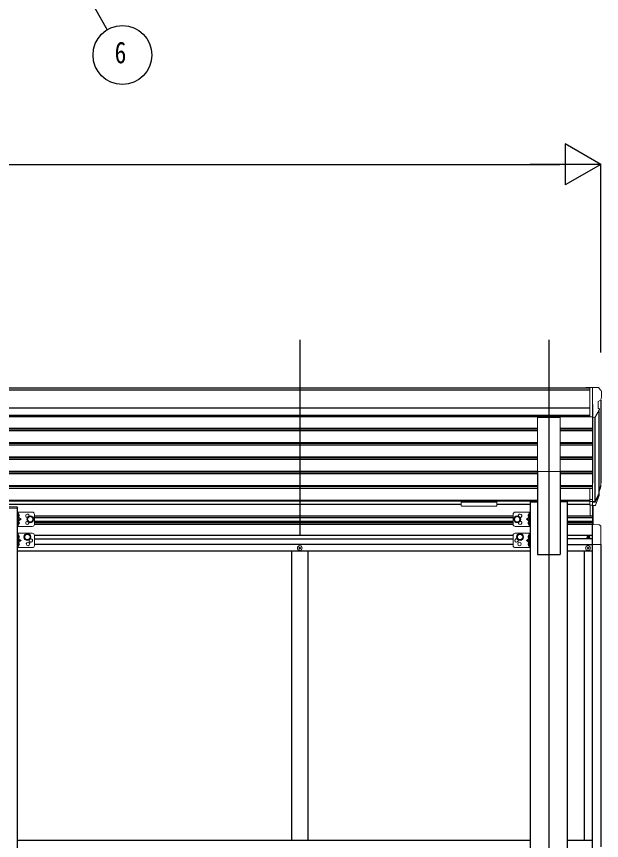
# Model space of a CAD drawing. Units: millimetres, scale not verified. Extents: x -10512 to 10512, y -7425 to 7425.
# Drawn here: x -625 to 806, y -2562 to -547 of the extents above; entities that cross this region are included whole.
import ezdxf
from ezdxf.enums import TextEntityAlignment as Align

# ---------------------------------------------------------------- set-up
doc = ezdxf.new("R2010")
doc.units = ezdxf.units.MM
doc.header["$LTSCALE"] = 30
for name, color, linetype in [('0-3_YKK_12', 2, 'Continuous'), ('0-5_YKK_A1', 4, 'Continuous'), ('0-6_YKK_D', 6, 'Continuous')]:
    doc.layers.add(name, color=color, linetype=linetype)
doc.layers.add('0-4_YKK_13', color=4, linetype='Continuous', lineweight=18)
doc.styles.add('ＭＳ ゴシック', font='')
doc.styles.get('ＭＳ ゴシック').set_extended_font_data('MS Gothic')

msp = doc.modelspace()

# ---------------------------------------------------------------- linework, layer by layer
at = {"layer": '0-3_YKK_12'}
for p, q in [((68.13, -1338.1), (68.13, -1815.61)), ((677.13, -1338.1), (677.13, -4512.5))]:
    msp.add_line(p, q, dxfattribs=at)
at = {"layer": '0-4_YKK_13'}
for p, q in [((777.63, -1454.48), (767.63, -1454.57)), ((767.63, -1456.09), (767.63, -1454.57)), ((777.63, -1526.47), (777.63, -1454.48)), ((796.13, -1454.48), (777.63, -1454.48)), ((784.13, -1527.47), (784.13, -1454.48)), ((796.13, -1454.48), (798.46, -1454.62)), ((799.22, -1455.05), (803.28, -1460.86)), ((806.13, -1463.85), (806.13, -1464.48)), ((798.13, -1489), (798.13, -1505.27)), ((803.59, -1485.67), (798.28, -1488.74)), ((791.75, -1525.65), (800.75, -1510.06)), ((649.63, -1659.93), (649.63, -1528.13)), ((649.63, -1528.13), (704.63, -1528.13)), ((704.63, -1659.93), (704.63, -1528.13)), ((777.63, -1526.47), (784.13, -1526.47)), ((784.13, -1527.47), (789.34, -1527.15)), ((649.63, -1659.93), (704.63, -1659.93)), ((784.13, -1688.21), (784.13, -1742.98)), ((777.63, -1700.88), (777.63, -1742.24)), ((802.43, -1701.02), (799.16, -1708.08)), ((803.03, -1702.39), (799.16, -1710.34)), ((465.13, -1732.12), (548.13, -1732.12)), ((777.63, -1728.34), (784.13, -1728.34)), ((790.56, -1732.56), (798.32, -1717.15)), ((799.76, -1717.51), (791.57, -1733.69)), ((800.38, -1718.07), (791.57, -1741.62)), ((800.72, -1713.67), (800.38, -1718.07)), ((-622.37, -1749.5), (-673.37, -1749.5)), ((-623.87, -1746.5), (-671.87, -1746.5)), ((-622.37, -1748), (-622.37, -1749.5)), ((463.13, -1732.79), (463.13, -1743.54)), ((463.13, -1732.98), (463.13, -1734.52)), ((465.13, -1734.3), (548.13, -1734.3)), ((465.13, -1744.21), (548.13, -1744.21)), ((550.13, -1732.79), (550.13, -1743.54)), ((777.63, -1733.22), (784.13, -1733.22)), ((777.63, -1742.24), (784.13, -1742.24)), ((778.63, -1768.48), (778.63, -1742.24)), ((784.13, -1733.24), (789.26, -1733.24)), ((784.13, -1735.04), (788.97, -1735.04)), ((784.13, -1742.98), (788.97, -1742.98)), ((784.13, -1788.98), (784.13, -1742.98)), ((785.63, -1789.06), (785.63, -1742.98)), ((-622.87, -1758.98), (-622.87, -1793.98)), ((-585.87, -1758.98), (-622.87, -1758.98)), ((-620.37, -1758.98), (-620.37, -1793.98)), ((-619.87, -1771.48), (-620.37, -1771.39)), ((-619.87, -1763.48), (-619.07, -1763.62)), ((-619.87, -1771.48), (-619.07, -1771.34)), ((-580.87, -1763.98), (-580.87, -1788.98)), ((589.93, -1763.98), (589.93, -1788.98)), ((594.93, -1758.98), (631.93, -1758.98)), ((628.93, -1763.48), (628.12, -1763.62)), ((628.93, -1771.48), (628.12, -1771.34)), ((628.93, -1771.48), (629.43, -1771.39)), ((629.43, -1758.98), (629.43, -1793.98)), ((631.93, -1758.98), (631.93, -1793.98)), ((-620.37, -1776.48), (-613.37, -1776.48)), ((-619.87, -1789.48), (-620.37, -1789.39)), ((-619.87, -1781.48), (-619.07, -1781.62)), ((-619.87, -1789.48), (-619.07, -1789.34)), ((629.43, -1776.48), (622.43, -1776.48)), ((628.93, -1781.48), (628.12, -1781.62)), ((628.93, -1789.48), (628.12, -1789.34)), ((628.93, -1789.48), (629.43, -1789.39)), ((784.13, -1788.98), (799.41, -1789.78)), ((784.13, -1788.98), (784.13, -1838.17)), ((-585.87, -1793.98), (-622.87, -1793.98)), ((-622.87, -1810.86), (-622.87, -1845.86)), ((-585.87, -1810.86), (-622.87, -1810.86)), ((-620.37, -1810.86), (-620.37, -1845.86)), ((594.93, -1793.98), (631.93, -1793.98)), ((594.93, -1810.86), (631.93, -1810.86)), ((629.43, -1810.86), (629.43, -1845.86)), ((631.93, -1810.86), (631.93, -1845.86)), ((804.63, -1795.28), (804.63, -1838.17)), ((-619.87, -1815.36), (-620.37, -1815.45)), ((-620.37, -1828.36), (-613.37, -1828.36)), ((-619.87, -1815.36), (-619.07, -1815.5)), ((-619.87, -1823.36), (-619.07, -1823.22)), ((-580.87, -1815.86), (-580.87, -1840.86)), ((589.93, -1815.86), (589.93, -1840.86)), ((629.43, -1828.36), (622.43, -1828.36)), ((628.93, -1815.36), (628.12, -1815.5)), ((628.93, -1823.36), (628.12, -1823.22)), ((628.93, -1815.36), (629.43, -1815.45)), ((772.9, -1820.27), (772.08, -1820.27)), ((775.36, -1819.45), (776.18, -1819.45)), ((-585.87, -1845.86), (-622.87, -1845.86)), ((-619.87, -1833.36), (-620.37, -1833.45)), ((-619.87, -1833.36), (-619.07, -1833.5)), ((-619.87, -1841.36), (-619.07, -1841.22)), ((66.63, -1846.36), (65.63, -1846.36)), ((69.63, -1847.36), (70.63, -1847.36)), ((594.93, -1845.86), (631.93, -1845.86)), ((628.93, -1833.36), (628.12, -1833.5)), ((628.93, -1841.36), (628.12, -1841.22)), ((628.93, -1833.36), (629.43, -1833.45)), ((771.63, -1847.36), (770.63, -1847.36)), ((774.63, -1846.36), (775.63, -1846.36)), ((804.63, -1838.17), (784.13, -1838.17))]:
    msp.add_line(p, q, dxfattribs=at)
for points in [[(463.13, -1732.79), (463.16, -1732.59), (463.25, -1732.45), (463.35, -1732.36), (463.45, -1732.3), (463.57, -1732.25), (463.86, -1732.19), (464.35, -1732.14), (464.89, -1732.12), (465.13, -1732.12)], [(548.13, -1732.12), (548.48, -1732.13), (549.01, -1732.15), (549.46, -1732.2), (549.76, -1732.28), (549.93, -1732.38), (550.05, -1732.52), (550.12, -1732.7), (550.13, -1732.79)], [(463.13, -1743.54), (463.16, -1743.74), (463.25, -1743.88), (463.35, -1743.97), (463.45, -1744.03), (463.57, -1744.08), (463.86, -1744.14), (464.35, -1744.19), (464.89, -1744.21), (465.13, -1744.21)], [(548.13, -1744.21), (548.48, -1744.2), (549.01, -1744.18), (549.46, -1744.13), (549.76, -1744.05), (549.93, -1743.95), (550.05, -1743.81), (550.12, -1743.63), (550.13, -1743.54)], [(-620.76, -1767.48), (-620.13, -1766.29), (-617.89, -1765.18)], [(-620.76, -1767.48), (-620.13, -1768.67), (-617.89, -1769.78)], [(-619.87, -1771.48), (-619.87, -1763.48), (-620.37, -1763.57), (-620.37, -1771.39)], [(-620.37, -1771.48), (-613.37, -1776.48), (-620.37, -1781.48)], [(629.43, -1771.48), (622.43, -1776.48), (629.43, -1781.48)], [(629.81, -1767.48), (629.18, -1766.29), (626.95, -1765.18)], [(629.81, -1767.48), (629.18, -1768.67), (626.95, -1769.78)], [(628.93, -1771.48), (628.93, -1763.48), (629.43, -1763.57), (629.43, -1771.39)], [(-620.76, -1785.48), (-620.13, -1784.29), (-617.89, -1783.18)], [(-620.76, -1785.48), (-620.13, -1786.67), (-617.89, -1787.78)], [(-619.87, -1789.48), (-619.87, -1781.48), (-620.37, -1781.57), (-620.37, -1789.39)], [(629.81, -1785.48), (629.18, -1784.29), (626.95, -1783.18)], [(629.81, -1785.48), (629.18, -1786.67), (626.95, -1787.78)], [(628.93, -1789.48), (628.93, -1781.48), (629.43, -1781.57), (629.43, -1789.39)], [(-620.76, -1819.36), (-620.13, -1818.17), (-617.89, -1817.06)], [(-620.76, -1819.36), (-620.13, -1820.55), (-617.89, -1821.66)], [(-619.87, -1815.36), (-619.87, -1823.36), (-620.37, -1823.27), (-620.37, -1815.45)], [(-620.37, -1823.36), (-613.37, -1828.36), (-620.37, -1833.36)], [(629.43, -1823.36), (622.43, -1828.36), (629.43, -1833.36)], [(629.81, -1819.36), (629.18, -1818.17), (626.95, -1817.06)], [(629.81, -1819.36), (629.18, -1820.55), (626.95, -1821.66)], [(628.93, -1815.36), (628.93, -1823.36), (629.43, -1823.27), (629.43, -1815.45)], [(772.08, -1820.27), (772.08, -1819.45), (772.9, -1819.45)], [(773.72, -1818.63), (773.72, -1817.81), (774.54, -1817.81), (774.54, -1818.63)], [(774.54, -1821.09), (774.54, -1821.91), (773.72, -1821.91), (773.72, -1821.09)], [(776.18, -1819.45), (776.18, -1820.27), (775.36, -1820.27)], [(-620.76, -1837.36), (-620.13, -1836.17), (-617.89, -1835.06)], [(-620.76, -1837.36), (-620.13, -1838.55), (-617.89, -1839.66)], [(-619.87, -1833.36), (-619.87, -1841.36), (-620.37, -1841.27), (-620.37, -1833.45)], [(65.63, -1846.36), (65.63, -1847.36), (66.63, -1847.36)], [(68.63, -1845.36), (68.63, -1844.36), (67.63, -1844.36), (67.63, -1845.36)], [(67.63, -1848.36), (67.63, -1849.36), (68.63, -1849.36), (68.63, -1848.36)], [(70.63, -1847.36), (70.63, -1846.36), (69.63, -1846.36)], [(629.81, -1837.36), (629.18, -1836.17), (626.95, -1835.06)], [(629.81, -1837.36), (629.18, -1838.55), (626.95, -1839.66)], [(628.93, -1833.36), (628.93, -1841.36), (629.43, -1841.27), (629.43, -1833.45)], [(770.63, -1847.36), (770.63, -1846.36), (771.63, -1846.36)], [(772.63, -1845.36), (772.63, -1844.36), (773.63, -1844.36), (773.63, -1845.36)], [(773.63, -1848.36), (773.63, -1849.36), (772.63, -1849.36), (772.63, -1848.36)], [(775.63, -1846.36), (775.63, -1847.36), (774.63, -1847.36)]]:
    msp.add_lwpolyline(points, dxfattribs=at)
for points in [[(-590.87, -1783.99), (-597.37, -1780.23), (-597.37, -1772.73), (-590.87, -1768.98), (-584.37, -1772.73), (-584.37, -1780.23)], [(599.93, -1783.99), (606.43, -1780.23), (606.43, -1772.73), (599.93, -1768.98), (593.43, -1772.73), (593.43, -1780.23)], [(-597.87, -1827.37), (-604.37, -1823.61), (-604.37, -1816.11), (-597.87, -1812.36), (-591.37, -1816.11), (-591.37, -1823.61)], [(606.93, -1827.37), (613.43, -1823.61), (613.43, -1816.11), (606.93, -1812.36), (600.43, -1816.11), (600.43, -1823.61)]]:
    msp.add_lwpolyline(points, close=True, dxfattribs=at)
for centre, radius in [((-590.87, -1776.48), 8.5), ((-590.87, -1776.48), 7.5), ((-590.87, -1776.48), 6.5), ((599.93, -1776.48), 8.5), ((599.93, -1776.48), 7.5), ((599.93, -1776.48), 6.5), ((-597.87, -1819.86), 8.5), ((-597.87, -1819.86), 7.5), ((606.93, -1819.86), 8.5), ((606.93, -1819.86), 7.5), ((-597.87, -1819.86), 6.5), ((-596.37, -1836.86), 4.25), ((606.93, -1819.86), 6.5), ((605.43, -1836.86), 4.25), ((774.13, -1819.86), 3.75), ((68.13, -1846.86), 5.9), ((773.13, -1846.86), 5.9)]:
    msp.add_circle(centre, radius, dxfattribs=at)
for centre, radius, start, end in [((798.4, -1455.62), 1, 35, 86.5), ((803.13, -1463.85), 3, 0, 87), ((604.13, -1464.48), 202, 355.05096, 0), ((798.43, -1489), 0.3, 120, 180), ((799.22, -1481.29), 6.18, 315.00103, 354.2965), ((798.43, -1505.27), 0.3, 180, 265.2833), ((798.16, -1508.56), 3, 330, 85.2833), ((789.15, -1524.15), 3, 273.5, 330), ((773.54, -1691.52), 30.41, 341.80266, 352.8448), ((774.94, -1693.28), 29.53, 342.01856, 353.49194), ((-623.87, -1748), 1.5, 0, 90), ((-619.23, -1764.51), 0.9, 32.05588, 80), ((-619.23, -1770.45), 0.9, 280, 327.94412), ((-623.97, -1767.48), 6.5, 327.94412, 32.05588), ((-597.87, -1767.98), 4.25, 353.70569, 265.23923), ((-585.87, -1763.98), 5, 0, 90), ((594.93, -1763.98), 5, 90, 180), ((606.93, -1767.98), 4.25, 274.76077, 186.29431), ((633.03, -1767.48), 6.5, 147.94412, 212.05588), ((628.28, -1764.51), 0.9, 100, 147.94412), ((628.28, -1770.45), 0.9, 212.05588, 260), ((-619.23, -1782.51), 0.9, 32.05588, 80), ((-619.23, -1788.45), 0.9, 280, 327.94412), ((-623.97, -1785.48), 6.5, 327.94412, 32.05588), ((-597.87, -1784.98), 4.25, 94.76077, 6.29431), ((-585.87, -1788.98), 5, 270, 0), ((594.93, -1788.98), 5, 180, 270), ((606.93, -1784.98), 4.25, 173.70569, 85.23923), ((633.03, -1785.48), 6.5, 147.94412, 212.05588), ((628.28, -1782.51), 0.9, 100, 147.94412), ((628.28, -1788.45), 0.9, 212.05588, 260), ((799.13, -1795.28), 5.5, 0, 87), ((-585.87, -1815.86), 5, 0, 90), ((594.93, -1815.86), 5, 90, 180), ((-619.23, -1816.39), 0.9, 32.05588, 80), ((-619.23, -1822.33), 0.9, 280, 327.94412), ((-623.97, -1819.36), 6.5, 327.94412, 32.05588), ((-589.37, -1828.36), 4.25, 173.70569, 85.23923), ((598.43, -1828.36), 4.25, 72.87654, 17.11996), ((633.03, -1819.36), 6.5, 147.94412, 212.05588), ((628.28, -1816.39), 0.9, 100, 147.94412), ((628.28, -1822.33), 0.9, 212.05588, 260), ((772.9, -1818.63), 0.82, 270, 0), ((772.9, -1821.09), 0.82, 0, 90), ((775.36, -1818.63), 0.82, 180, 270), ((775.36, -1821.09), 0.82, 90, 180), ((-619.23, -1834.39), 0.9, 32.05588, 80), ((-619.23, -1840.33), 0.9, 280, 327.94412), ((-623.97, -1837.36), 6.5, 327.94412, 32.05588), ((-585.87, -1840.86), 5, 270, 0), ((66.63, -1845.36), 1, 270, 0), ((66.63, -1848.36), 1, 0, 90), ((69.63, -1845.36), 1, 180, 270), ((69.63, -1848.36), 1, 90, 180), ((594.93, -1840.86), 5, 180, 270), ((633.03, -1837.36), 6.5, 147.94412, 212.05588), ((628.28, -1834.39), 0.9, 100, 147.94412), ((628.28, -1840.33), 0.9, 212.05588, 260), ((771.63, -1845.36), 1, 270, 0), ((771.63, -1848.36), 1, 0, 90), ((774.63, -1845.36), 1, 180, 270), ((774.63, -1848.36), 1, 90, 180)]:
    msp.add_arc(centre, radius, start, end, dxfattribs=at)
for centre, major_axis, ratio, start_param, end_param in [((716.27, -1687.03), (-87.93, 4.42), 0.541684, 3.060334, 3.2172517), ((715.48, -1693.71), (89.06, 1.43), 0.57596, 6.1985533, 6.3701348), ((714.21, -1693.61), (88.05, 0), 0.90356, 5.9828017, 6.0168888), ((799.41, -1713.67), (-1.3, 0), 0.90356, 2.9359903, 4.9130961), ((713.5, -1697.48), (89.07, 0), 0.90356, 6.0316505, 6.077583), ((465.13, -1734.52), (2, 0), 0.109601, 1.5707963, 3.1415927), ((548.13, -1734.52), (2, 0), 0.109601, 0, 1.5707963), ((788.97, -1732.33), (3, 0), 0.90356, 4.712389, 5.7595865), ((788.97, -1740.27), (-3, 0), 0.90356, 1.5707963, 2.6179939), ((789.26, -1731.88), (1.5, 0), 0.90356, 4.712389, 5.7595865)]:
    msp.add_ellipse(centre, major_axis=major_axis, ratio=ratio, start_param=start_param, end_param=end_param, dxfattribs=at)
at = {"layer": '0-5_YKK_A1'}
for p, q in [((777.63, -1456.09), (-2073.37, -1456.09)), ((777.63, -1461.3), (-2073.37, -1461.3)), ((804.13, -1485.06), (804.13, -1687.84)), ((777.63, -1504.83), (-2073.37, -1504.83)), ((784.13, -1495.59), (784.13, -1688.21)), ((777.63, -1522.69), (-2073.37, -1522.69)), ((777.63, -1525.93), (-2073.37, -1525.93)), ((790.13, -1526.99), (790.13, -1732.98)), ((799.16, -1512.83), (799.16, -1714.55)), ((649.63, -1554.79), (-1945.37, -1554.79)), ((649.63, -1556.28), (-1945.37, -1556.28)), ((649.63, -1560.6), (-1945.37, -1560.6)), ((784.13, -1554.79), (704.63, -1554.79)), ((784.13, -1556.28), (704.63, -1556.28)), ((784.13, -1560.6), (704.63, -1560.6)), ((649.63, -1589.88), (-1945.37, -1589.88)), ((784.13, -1589.88), (704.63, -1589.88)), ((649.63, -1591.37), (-1945.37, -1591.37)), ((649.63, -1595.69), (-1945.37, -1595.69)), ((784.13, -1591.37), (704.63, -1591.37)), ((784.13, -1595.69), (704.63, -1595.69)), ((649.63, -1624.92), (-1945.37, -1624.92)), ((649.63, -1626.42), (-1945.37, -1626.42)), ((649.63, -1630.74), (-1945.37, -1630.74)), ((784.13, -1624.92), (704.63, -1624.92)), ((784.13, -1626.42), (704.63, -1626.42)), ((784.13, -1630.74), (704.63, -1630.74)), ((649.63, -1659.98), (-1945.37, -1659.98)), ((649.63, -1661.48), (-1945.37, -1661.48)), ((649.63, -1665.79), (-1945.37, -1665.79)), ((649.63, -1659.93), (649.63, -1862.5)), ((704.63, -1659.93), (704.63, -1862.5)), ((784.13, -1659.98), (704.63, -1659.98)), ((784.13, -1661.48), (704.63, -1661.48)), ((784.13, -1665.79), (704.63, -1665.79)), ((649.63, -1695.06), (-1945.37, -1695.06)), ((649.63, -1696.56), (-1945.37, -1696.56)), ((649.63, -1700.88), (-1945.37, -1700.88)), ((784.13, -1695.06), (704.63, -1695.06)), ((784.13, -1696.56), (704.63, -1696.56)), ((784.13, -1700.88), (704.63, -1700.88)), ((649.63, -1730.91), (-1945.37, -1730.91)), ((649.63, -1732.31), (-1945.37, -1732.31)), ((777.63, -1730.91), (704.63, -1730.91)), ((777.63, -1732.31), (704.63, -1732.31)), ((463.13, -1739.99), (-1758.87, -1739.99)), ((-622.87, -1749.5), (-622.87, -4112.5)), ((631.93, -1739.99), (550.13, -1739.99)), ((631.93, -1733.5), (631.93, -4362.5)), ((631.93, -1733.5), (649.63, -1733.5)), ((722.33, -1733.5), (704.63, -1733.5)), ((722.33, -1733.5), (722.33, -4362.5)), ((777.63, -1739.99), (722.33, -1739.99)), ((-580.9, -1771.98), (589.93, -1771.98)), ((-580.87, -1768.48), (589.93, -1768.48)), ((722.33, -1768.48), (784.13, -1768.48)), ((722.33, -1771.98), (784.13, -1771.98)), ((-580.87, -1780.98), (589.93, -1780.98)), ((-580.87, -1784.48), (589.93, -1784.48)), ((589.95, -1789.48), (-580.87, -1789.48)), ((722.33, -1780.98), (784.13, -1780.98)), ((722.33, -1784.48), (784.13, -1784.48)), ((784.13, -1789.48), (722.33, -1789.48)), ((784.13, -3662.98), (784.13, -1788.98)), ((-580.87, -1815.36), (589.95, -1815.36)), ((-580.87, -1824.36), (589.93, -1824.36)), ((722.33, -1815.36), (784.13, -1815.36)), ((784.13, -1824.36), (722.33, -1824.36)), ((589.93, -1837.86), (-580.87, -1837.86)), ((722.33, -1837.86), (784.13, -1837.86)), ((804.13, -1838.18), (804.13, -2576.98)), ((-622.87, -1853.36), (631.93, -1853.36)), ((48.13, -1853.36), (48.13, -2560.98)), ((88.13, -1853.36), (88.13, -2560.98)), ((649.63, -1862.5), (704.63, -1862.5)), ((722.33, -1853.36), (784.13, -1853.36)), ((764.13, -2561.48), (764.13, -1853.36)), ((631.93, -2561.48), (-622.87, -2561.48)), ((784.13, -2561.48), (722.33, -2561.48))]:
    msp.add_line(p, q, dxfattribs=at)
at = {"layer": '0-6_YKK_D'}
for p, q in [((-911.6, 331.22), (-402.99, -580.24)), ((804.13, -909.1), (717.52, -859.1)), ((717.52, -859.1), (717.52, -959.1)), ((-1999.87, -909.1), (704.13, -909.1)), ((804.13, -909.1), (630.92, -909.1)), ((804.13, -909.1), (717.52, -959.1)), ((804.13, -1368.68), (804.13, -908.1))]:
    msp.add_line(p, q, dxfattribs=at)
msp.add_circle((-365.44, -641.68), 72, dxfattribs=at)

# ---------------------------------------------------------------- texts
at = {"layer": '0-6_YKK_D', "style": 'ＭＳ ゴシック', "width": 0.8}
msp.add_text('6', height=52.79, dxfattribs=at).set_placement((-384.64, -677.68), align=Align.BOTTOM_LEFT)

doc.saveas('drawing.dxf')
